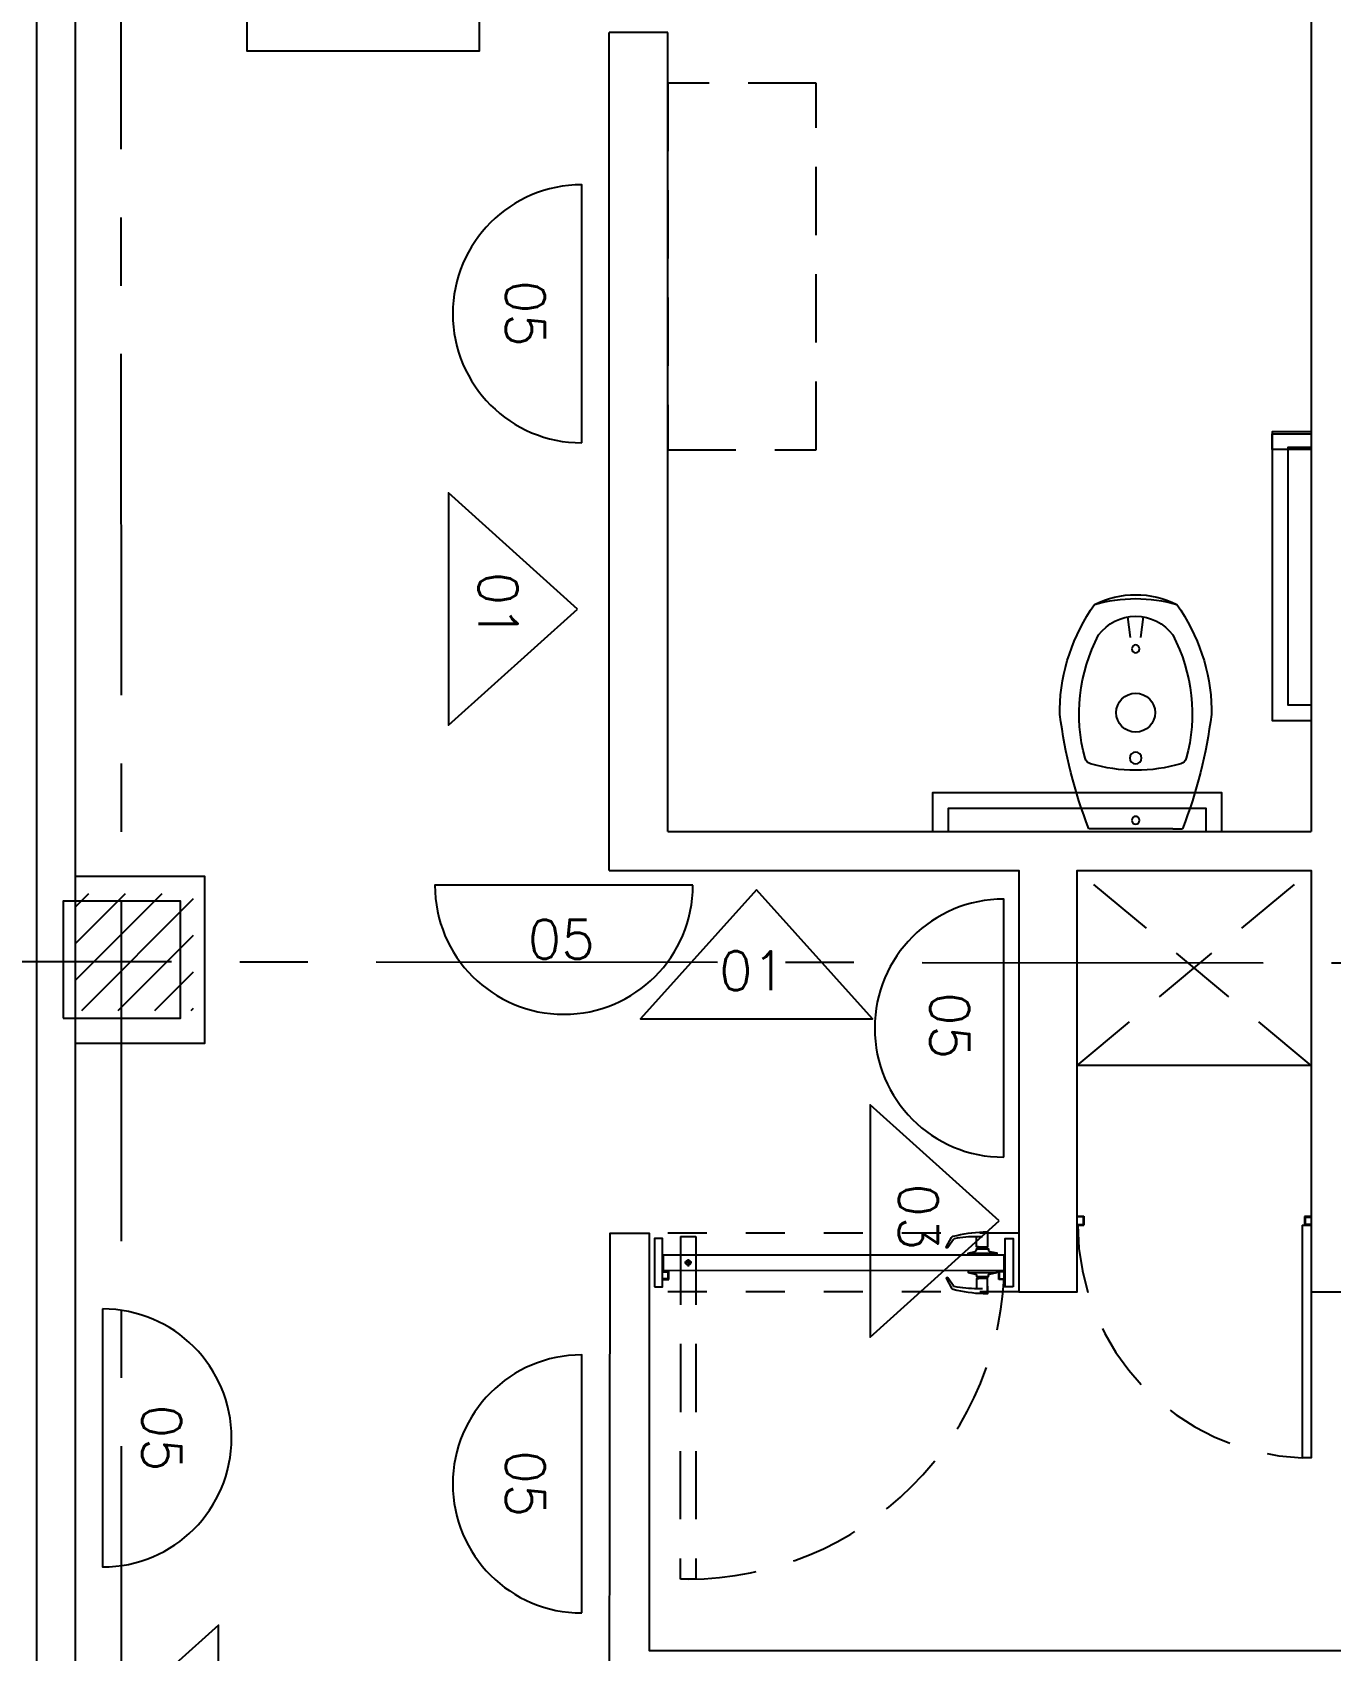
# Model space of a CAD drawing. Extents: x -4 to 325, y -1 to 181.
# Drawn here: x 7.65 to 10.98, y 15.866 to 20.015 of the extents above; entities that cross this region are included whole.
import ezdxf
from ezdxf.enums import TextEntityAlignment as Align

# ---------------------------------------------------------------- set-up
doc = ezdxf.new("R2010")
doc.units = 0
doc.header["$LTSCALE"] = 0.7
doc.header["$MEASUREMENT"] = 0
for name, pattern in [('REC4_A1-00_PLANTA GENERAL$1$X-BB$0$CENTER', [2, 1.25, -0.25, 0.25, -0.25]), ('REC4_A1-00_PLANTA GENERAL$1$X-BB$0$HIDDEN2', [0.1875, 0.125, -0.0625]), ('REC4_A1-00_PLANTA GENERAL$1$X-PP$0$HIDDEN', [0.375, 0.25, -0.125]), ('X-BB$0$HIDDEN2', [0.1875, 0.125, -0.0625])]:
    doc.linetypes.add(name, pattern=pattern)
doc.layers.get('0').update_dxf_attribs({"linetype": 'CONTINUOUS'})
for name, color, linetype in [('REC4_A1-00_PLANTA GENERAL$0$FN$0$I-FURN', 1, 'CONTINUOUS'), ('REC4_A1-00_PLANTA GENERAL$1$ACABADO INTERIOR', 4, 'CONTINUOUS'), ('REC4_A1-00_PLANTA GENERAL$1$BB$0$A-COLS', 251, 'CONTINUOUS'), ('REC4_A1-00_PLANTA GENERAL$1$BB$0$A-GRID', 251, 'REC4_A1-00_PLANTA GENERAL$1$X-BB$0$CENTER'), ('REC4_A1-00_PLANTA GENERAL$1$FN$0$I-FURN-FREE', 1, 'CONTINUOUS'), ('REC4_A1-00_PLANTA GENERAL$1$LAMBRINES', 3, 'CONTINUOUS'), ('REC4_A1-00_PLANTA GENERAL$1$PP$0$I-DOOR', 253, 'CONTINUOUS'), ('REC4_A1-00_PLANTA GENERAL$1$PP$0$I-WALL', 253, 'CONTINUOUS')]:
    doc.layers.add(name, color=color, linetype=linetype)
doc.styles.add('REC4_A1-00_PLANTA GENERAL$0$X-FN$0$ARIAL', font='arial.ttf')
doc.styles.add('ROMANS', font='romans.shx', dxfattribs={"width": 0.75})

# ---------------------------------------------------------------- blocks, each defined once
blk = doc.blocks.new('REC4_A1-00_PLANTA GENERAL$0$SINK')
at = {"layer": 'REC4_A1-00_PLANTA GENERAL$1$PP$0$I-DOOR', "linetype": 'Continuous', "extrusion": (-6.7255e-08, 3.52263e-06, 1)}
for p, q in [((10.3298, 16.9794), (10.3472, 16.9794)), ((10.3454, 16.9776), (10.3298, 16.9776)), ((10.3454, 16.9776), (10.3454, 16.9587)), ((10.3472, 16.9794), (10.3472, 16.9569)), ((10.3297, 16.9587), (10.3454, 16.9587)), ((10.3298, 16.9569), (10.3472, 16.9569))]:
    blk.add_line(p, q, dxfattribs=at)
at = {"layer": 'REC4_A1-00_PLANTA GENERAL$1$PP$0$I-DOOR', "linetype": 'Continuous', "extrusion": (7.33619e-08, 3.52251e-06, 1)}
for p, q in [((10.9124, 16.9789), (10.9124, 16.9564)), ((10.9298, 16.9789), (10.9124, 16.9789)), ((10.9142, 16.9771), (10.9142, 16.9582)), ((10.9142, 16.9771), (10.9298, 16.9771)), ((10.9298, 16.9564), (10.9124, 16.9564)), ((10.9299, 16.9582), (10.9142, 16.9582))]:
    blk.add_line(p, q, dxfattribs=at)
at = {"layer": 'REC4_A1-00_PLANTA GENERAL$1$PP$0$I-DOOR', "extrusion": (6.7255e-08, -3.52264e-06, 1)}
blk.add_line((10.9066, 16.9566), (10.9065, 16.36), dxfattribs=at)
at = {"layer": 'REC4_A1-00_PLANTA GENERAL$1$PP$0$I-DOOR', "extrusion": (6.7255e-08, 3.52264e-06, 1)}
blk.add_line((10.9065, 16.9565), (10.9297, 16.9566), dxfattribs=at)
at = {"layer": 'REC4_A1-00_PLANTA GENERAL$1$PP$0$I-DOOR'}
blk.add_polyline3d([(10.9298, 16.9566, 0), (10.9297, 16.3599, 0), (10.9065, 16.3599, 0)], dxfattribs=at)
at = {"layer": 'REC4_A1-00_PLANTA GENERAL$1$PP$0$I-DOOR', "linetype": 'REC4_A1-00_PLANTA GENERAL$1$X-PP$0$HIDDEN'}
blk.add_arc((10.9298, 16.9584), 0.5985, 180.1683, 267.7664, dxfattribs=at)
blk = doc.blocks.new('REC4_A1-00_PLANTA GENERAL$0$baño')
at = {"layer": 'REC4_A1-00_PLANTA GENERAL$0$FN$0$I-FURN'}
for p, q in [((13.477, 22.0378), (13.477, 22.0628)), ((13.477, 22.0378), (13.477, 21.8228)), ((13.9673, 21.9564), (14.0203, 21.9628)), ((13.9673, 21.9292), (14.0203, 21.9228))]:
    blk.add_line(p, q, dxfattribs=at)
for centre, radius in [((13.4988, 21.9428), 0.01), ((13.6584, 21.9428), 0.015), ((13.9382, 21.9428), 0.01)]:
    blk.add_circle(centre, radius, dxfattribs=at)
for centre, radius, start, end in [((13.9157, 20.9455), 1.2003, 96.9781, 111.4373), ((13.782, 22.0377), 0.1, 88.4498, 96.9781), ((13.7716, 21.6539), 0.4839, 54.5934, 88.4498), ((13.7716, 21.6539), 0.4339, 62.2149, 105.2276), ((14.0386, 21.9428), 0.4116, 163.6111, 196.3889), ((13.6629, 22.0533), 0.02, 105.2276, 163.6111), ((13.9041, 21.9428), 0.1179, 306.2957, 53.7043), ((13.6883, 21.9428), 0.3787, 343.821, 16.179), ((13.8418, 21.9428), 0.2353, 333.3458, 26.6542), ((13.6629, 21.8323), 0.02, 196.3889, 254.7724), ((13.7716, 22.2317), 0.4339, 254.7724, 297.7851), ((13.7716, 22.2317), 0.4839, 271.5502, 305.4066), ((13.9157, 22.9401), 1.2003, 248.5627, 263.0219), ((13.782, 21.8479), 0.1, 263.0219, 271.5502)]:
    blk.add_arc(centre, radius, start, end, dxfattribs=at)
blk = doc.blocks.new('REC4_A1-00_PLANTA GENERAL$0$Puerta Baños')
at = {"layer": 'REC4_A1-00_PLANTA GENERAL$1$PP$0$I-DOOR', "linetype": 'Continuous', "extrusion": (-3.52277e-06, -4.05582e-07, 1)}
for p, q in [((11.8521, 25.6733, 0), (11.8521, 25.6573, 0)), ((11.8521, 25.6573, 0), (11.8728, 25.6573, 0)), ((11.8537, 25.6589, 0), (11.8537, 25.6733, 0)), ((11.8537, 25.6589, 0), (11.8711, 25.659, 0)), ((11.8711, 25.6733, 0), (11.8711, 25.659, 0)), ((11.8728, 25.6733, 0), (11.8728, 25.6573, 0)), ((11.875, 25.6709, 0), (11.8757, 24.797, 0)), ((11.875, 25.6709, 0), (11.9147, 25.6709, 0)), ((11.9147, 25.6709, 0), (11.9147, 24.7971, 0)), ((11.904, 25.608, 0), (11.8854, 25.608, 0)), ((11.8949, 25.5987, 0), (11.8949, 25.6172, 0)), ((11.9614, 25.588, 0), (11.9613, 25.6277, 0)), ((11.8699, 24.89, 0), (11.87, 24.8164, 0)), ((11.8699, 24.89, 0), (11.87, 24.8164, 0)), ((11.9196, 24.8901, 0), (11.9197, 24.8165, 0)), ((11.9196, 24.8901, 0), (11.9197, 24.8165, 0))]:
    blk.add_line(p, q, dxfattribs=at)
at = {"layer": 'REC4_A1-00_PLANTA GENERAL$1$PP$0$I-DOOR', "linetype": 'REC4_A1-00_PLANTA GENERAL$1$X-PP$0$HIDDEN', "extrusion": (-3.52277e-06, -4.05582e-07, 1)}
for p, q in [((11.0835, 25.5874, 0), (11.0835, 25.6272, 0)), ((11.9618, 25.6277, 0), (11.0838, 25.628, 0)), ((11.9618, 25.588, 0), (11.0838, 25.5883, 0))]:
    blk.add_line(p, q, dxfattribs=at)
at = {"layer": 'REC4_A1-00_PLANTA GENERAL$1$PP$0$I-DOOR', "linetype": 'Continuous', "extrusion": (-3.52276e-06, -5.46199e-07, 1)}
for p, q in [((11.8521, 24.8107, 0), (11.8728, 24.8107, 0)), ((11.8521, 24.7947, 0), (11.8521, 24.8107, 0)), ((11.8537, 24.809, 0), (11.8711, 24.809, 0)), ((11.8537, 24.809, 0), (11.8537, 24.7947, 0)), ((11.8711, 24.7947, 0), (11.8711, 24.809, 0)), ((11.8728, 24.7947, 0), (11.8728, 24.8107, 0))]:
    blk.add_line(p, q, dxfattribs=at)
at = {"layer": 'REC4_A1-00_PLANTA GENERAL$1$PP$0$I-DOOR', "linetype": 'Continuous', "extrusion": (-1.86245e-10, -4.75596e-07, 1)}
blk.add_line((11.8757, 24.797, 0), (11.9147, 24.7971, 0), dxfattribs=at)
at = {"layer": 'REC4_A1-00_PLANTA GENERAL$1$PP$0$I-DOOR', "linetype": 'Continuous', "extrusion": (-3.51242e-06, -1.31217e-05, 1), "elevation": -0.0004}
blk.add_lwpolyline([(11.8326, 25.6939), (11.8326, 25.6732), (11.9568, 25.6733), (11.9568, 25.694), (11.8326, 25.6939)], dxfattribs=at)
at = {"layer": 'REC4_A1-00_PLANTA GENERAL$1$PP$0$I-DOOR', "linetype": 'Continuous', "extrusion": (-3.52277e-06, -4.05582e-07, 1), "elevation": -0.0001}
for points in [[(11.8281, 24.8532), (11.8281, 24.8663, -0.046797), (11.8335, 24.9252, -0.2009), (11.8351, 24.9276), (11.8558, 24.9416, 1), (11.8532, 24.9453), (11.8297, 24.932, 0.203005), (11.827, 24.9283, 0.054377), (11.8158, 24.8509), (11.8158, 24.8397), (11.8551, 24.8397), (11.8551, 24.8632), (11.8538, 24.8632), (11.8538, 24.8686), (11.8281, 24.8685)], [(11.8281, 24.8532), (11.8281, 24.8663, -0.046797), (11.8335, 24.9252, -0.2009), (11.8351, 24.9276), (11.8558, 24.9416, 1), (11.8532, 24.9453), (11.8297, 24.932, 0.203005), (11.827, 24.9283, 0.054377), (11.8158, 24.8509), (11.8158, 24.8396), (11.8551, 24.8397), (11.8551, 24.8632), (11.8538, 24.8632), (11.8538, 24.8686), (11.8281, 24.8685)], [(11.9615, 24.8533), (11.9615, 24.8664, 0.046797), (11.956, 24.9253, 0.2009), (11.9544, 24.9277), (11.9336, 24.9417, -1), (11.9363, 24.9454), (11.9597, 24.9321, -0.203005), (11.9625, 24.9284, -0.054377), (11.9738, 24.851), (11.9738, 24.8398), (11.9345, 24.8397), (11.9345, 24.8633), (11.9358, 24.8633), (11.9357, 24.8686), (11.9615, 24.8687)], [(11.9615, 24.8533), (11.9615, 24.8664, 0.046797), (11.956, 24.9253, 0.2009), (11.9544, 24.9277), (11.9336, 24.9417, -1), (11.9363, 24.9454), (11.9597, 24.9321, -0.203005), (11.9625, 24.9284, -0.054377), (11.9738, 24.851), (11.9738, 24.8398), (11.9345, 24.8397), (11.9345, 24.8633), (11.9358, 24.8633), (11.9357, 24.8686), (11.9615, 24.8687)], [(11.8749, 24.89), (11.8699, 24.89), (11.8657, 24.8714, -0.342611), (11.8621, 24.8686), (11.8592, 24.8686), (11.8592, 24.8379), (11.8621, 24.8379, -0.342611), (11.8657, 24.8351), (11.87, 24.8164), (11.8749, 24.8164)], [(11.8749, 24.89), (11.8699, 24.89), (11.8657, 24.8714, -0.342611), (11.8621, 24.8686), (11.8592, 24.8686), (11.8592, 24.8379), (11.8621, 24.8379, -0.342611), (11.8657, 24.8351), (11.87, 24.8164), (11.8749, 24.8164)], [(11.9146, 24.8901), (11.9196, 24.8901), (11.9239, 24.8714, 0.342611), (11.9275, 24.8686), (11.9304, 24.8686), (11.9304, 24.8379), (11.9275, 24.8379, 0.342611), (11.9239, 24.8351), (11.9197, 24.8165), (11.9147, 24.8164)], [(11.9146, 24.8901), (11.9196, 24.8901), (11.9239, 24.8714, 0.342611), (11.9275, 24.8686), (11.9304, 24.8686), (11.9304, 24.8379), (11.9275, 24.8379, 0.342611), (11.9239, 24.8351), (11.9197, 24.8165), (11.9147, 24.8164)]]:
    blk.add_lwpolyline(points, format="xyb", dxfattribs=at)
for points in [[(11.8592, 24.865), (11.855, 24.865), (11.8551, 24.8414), (11.8592, 24.8414)], [(11.8592, 24.865), (11.855, 24.865), (11.8551, 24.8414), (11.8592, 24.8414)], [(11.9304, 24.8651), (11.9345, 24.8651), (11.9345, 24.8414), (11.9304, 24.8414)], [(11.9304, 24.8651), (11.9345, 24.8651), (11.9345, 24.8414), (11.9304, 24.8414)]]:
    blk.add_lwpolyline(points, dxfattribs=at)
at = {"layer": 'REC4_A1-00_PLANTA GENERAL$1$PP$0$I-DOOR', "linetype": 'Continuous', "extrusion": (-3.51453e-06, 1.21699e-05, 1), "elevation": 0.0003}
blk.add_lwpolyline([(11.8326, 24.774), (11.8326, 24.7947), (11.9568, 24.7946), (11.9568, 24.7739), (11.8326, 24.774)], dxfattribs=at)
at = {"layer": 'REC4_A1-00_PLANTA GENERAL$1$PP$0$I-DOOR', "linetype": 'Continuous', "extrusion": (-3.52277e-06, -4.05582e-07, 1)}
blk.add_circle((11.8949, 25.608, -0.0001), 0.00621, dxfattribs=at)
at = {"layer": 'REC4_A1-00_PLANTA GENERAL$1$PP$0$I-DOOR', "linetype": 'REC4_A1-00_PLANTA GENERAL$1$X-PP$0$HIDDEN', "extrusion": (-1.86245e-10, -4.75596e-07, 1)}
blk.add_arc((11.8947, 25.608, 0), 0.8112, 180.0466, 270.0592, dxfattribs=at)
blk = doc.blocks.new('REC4_A1-00_PLANTA GENERAL', base_point=(3911.2412, -3265.1096))
at = {"layer": 'REC4_A1-00_PLANTA GENERAL$1$BB$0$A-GRID'}
h = blk.add_hatch(dxfattribs=at)
h.set_pattern_fill('ANSI31', color=8, scale=0.53)
h.set_pattern_definition([(45, (0.03352, 0.020166), (-0.046845824, 0.046845824), [])])
h.paths.add_polyline_path([(1.5678, 35.8547), (1.2166, 35.8547), (1.2166, 35.4908), (1.5678, 35.4908)])
h.paths.add_polyline_path([(8.0551, 35.8047), (7.7553, 35.8047), (7.7553, 35.5143), (8.0551, 35.5143)])
h.paths.add_polyline_path([(14.5753, 35.809), (14.2754, 35.809), (14.2754, 35.5187), (14.5753, 35.5187)])
h.paths.add_polyline_path([(21.0466, 35.804), (20.7468, 35.804), (20.7468, 35.5137), (21.0466, 35.5137)])
edge = h.paths.add_edge_path()
edge.add_arc((27.4259, 35.604), 0.1568, 0, 360)
h.paths.add_polyline_path([(34.1147, 35.7939), (33.8148, 35.7939), (33.8148, 35.5036), (34.1147, 35.5036)])
h.paths.add_polyline_path([(40.5576, 35.789), (40.2578, 35.789), (40.2578, 35.4986), (40.5576, 35.4986)])
edge = h.paths.add_edge_path()
edge.add_arc((46.9701, 35.6385), 0.2128, 0, 360)
edge = h.paths.add_edge_path()
edge.add_arc((33.9335, 29.5702), 0.1716, 0, 360)
h.paths.add_polyline_path([(1.5768, 29.8317), (1.2256, 29.8317), (1.2256, 29.4678), (1.5768, 29.4678)])
h.paths.add_polyline_path([(8.0508, 29.7868), (7.75, 29.7868), (7.75, 29.4871), (8.0508, 29.4871)])
h.paths.add_polyline_path([(14.3851, 29.7988), (14.2624, 29.7988), (14.2624, 29.4991), (14.3821, 29.4991)])
h.paths.add_polyline_path([(14.5632, 29.7988), (14.3851, 29.7988), (14.3821, 29.4991), (14.5632, 29.4991)])
h.paths.add_polyline_path([(21.1221, 29.5527), (20.7989, 29.5517), (20.7989, 29.3933), (21.1221, 29.3933)])
h.paths.add_polyline_path([(21.1221, 29.8224), (21.0453, 29.8224), (20.7989, 29.8217), (20.7989, 29.5517), (21.1221, 29.5527)])
h.paths.add_polyline_path([(27.542, 29.7729), (27.2913, 29.7729), (27.2913, 29.5231), (27.542, 29.5231)])
h.paths.add_polyline_path([(40.5264, 29.7716), (40.2757, 29.7716), (40.2757, 29.5218), (40.5264, 29.5218)])
h.paths.add_polyline_path([(47.0764, 29.8019), (46.7664, 29.8019), (46.7664, 29.4919), (47.0764, 29.4919)])
h.paths.add_polyline_path([(1.565, 23.8478), (1.2138, 23.8478), (1.2138, 23.4839), (1.565, 23.4839)])
h.paths.add_polyline_path([(7.9956, 23.8084), (7.6948, 23.8084), (7.6948, 23.5086), (7.9956, 23.5086)])
h.paths.add_polyline_path([(14.5958, 23.8058), (14.2249, 23.8067), (14.2249, 23.507), (14.5929, 23.5061)])
h.paths.add_polyline_path([(14.5258, 23.8058), (14.5958, 23.8058), (14.5929, 23.5061), (14.5258, 23.5061)], flags=16)
h.paths.add_polyline_path([(27.5327, 23.7392), (27.282, 23.7392), (27.282, 23.4894), (27.5327, 23.4894)])
edge = h.paths.add_edge_path()
edge.add_arc((33.9155, 23.6003), 0.1566, 0, 360)
h.paths.add_polyline_path([(40.5198, 23.6763), (40.2691, 23.6763), (40.2691, 23.4631), (40.5198, 23.4631)])
h.paths.add_polyline_path([(40.5198, 23.7129), (40.269, 23.7129), (40.269, 23.6763), (40.5198, 23.6763)])
h.paths.add_polyline_path([(47.0605, 23.6763), (46.8098, 23.6763), (46.8098, 23.4498), (47.0605, 23.4498)])
h.paths.add_polyline_path([(47.0605, 23.6997), (46.8098, 23.6997), (46.8098, 23.6763), (47.0605, 23.6763)])
h.paths.add_polyline_path([(1.5458, 17.8473), (1.1946, 17.8473), (1.1946, 17.4834), (1.5458, 17.4834)])
h.paths.add_polyline_path([(8.0633, 17.8071), (7.7625, 17.8071), (7.7625, 17.5074), (8.0633, 17.5074)])
h.paths.add_polyline_path([(14.4343, 17.7919), (14.3217, 17.7919), (14.3217, 17.4921), (14.4285, 17.4921)])
h.paths.add_polyline_path([(14.6226, 17.7919), (14.4343, 17.7919), (14.4285, 17.4921), (14.6226, 17.4921)])
h.paths.add_polyline_path([(27.5235, 17.756), (27.2727, 17.756), (27.2727, 17.5062), (27.5235, 17.5062)])
edge = h.paths.add_edge_path()
edge.add_arc((33.905, 17.5767), 0.1574, 0, 360)
h.paths.add_polyline_path([(40.5132, 17.7384), (40.3113, 17.7384), (40.3113, 17.5259), (40.5132, 17.5259)])
h.paths.add_polyline_path([(40.3113, 17.7384), (40.2625, 17.7384), (40.2625, 17.4886), (40.5132, 17.4886), (40.5132, 17.5259), (40.3113, 17.5259)])
h.paths.add_polyline_path([(47.0683, 17.7542), (46.7674, 17.7542), (46.7674, 17.5259), (47.0683, 17.5259)])
h.paths.add_polyline_path([(47.0683, 17.5259), (46.7674, 17.5259), (46.7674, 17.4544), (47.0683, 17.4544)])
h.paths.add_polyline_path([(1.5739, 11.86), (1.2227, 11.86), (1.2227, 11.4962), (1.5739, 11.4962)])
h.paths.add_polyline_path([(8.0659, 11.8138), (7.765, 11.8138), (7.765, 11.514), (8.0659, 11.514)])
h.paths.add_polyline_path([(14.5258, 11.7988), (14.2249, 11.7988), (14.2249, 11.499), (14.5258, 11.499)])
h.paths.add_polyline_path([(21.0742, 11.6829), (20.7512, 11.6844), (20.7512, 11.4144), (21.0742, 11.4144)])
h.paths.add_polyline_path([(21.0742, 11.7656), (20.7512, 11.7656), (20.7512, 11.6844), (21.0742, 11.6829)])
h.paths.add_polyline_path([(27.5142, 11.7439), (27.2635, 11.7439), (27.2635, 11.4941), (27.5142, 11.4941)])
edge = h.paths.add_edge_path()
edge.add_arc((33.8803, 11.59), 0.1553, 0, 360)
h.paths.add_polyline_path([(40.5065, 11.7154), (40.2558, 11.7154), (40.2558, 11.464), (40.5065, 11.464)])
h.paths.add_polyline_path([(47.0258, 11.6987), (46.775, 11.6987), (46.775, 11.4489), (47.0258, 11.4489)])
h.paths.add_polyline_path([(1.5513, 5.8383), (1.2001, 5.8383), (1.2001, 5.4744), (1.5513, 5.4744)])
h.paths.add_polyline_path([(8.0395, 5.7813), (7.7676, 5.7813), (7.7676, 5.4815), (8.0395, 5.4815)])
h.paths.add_polyline_path([(8.0685, 5.7813), (8.0395, 5.7813), (8.0395, 5.4815), (8.0685, 5.4815)])
h.paths.add_polyline_path([(14.5132, 5.7555), (14.2123, 5.7555), (14.2123, 5.4558), (14.5132, 5.4558)])
h.paths.add_polyline_path([(21.0084, 5.7048), (20.7577, 5.7048), (20.7577, 5.455), (21.0084, 5.455)])
h.paths.add_polyline_path([(27.5299, 5.7035), (27.229, 5.7035), (27.229, 5.4037), (27.5299, 5.4037)])
h.paths.add_polyline_path([(34.0162, 5.6528), (33.7655, 5.6528), (33.7655, 5.403), (34.0162, 5.403)])
h.paths.add_polyline_path([(40.4672, 5.6155), (40.2072, 5.6155), (40.2072, 5.3555), (40.4672, 5.3555)])
edge = h.paths.add_edge_path()
edge.add_arc((46.8827, 5.476), 0.1877, 0, 360)
at = {"linetype": 'REC4_A1-00_PLANTA GENERAL$1$X-BB$0$HIDDEN2'}
for p, q in [((10.1798, 16.9357), (9.2319, 16.9357)), ((10.1798, 16.7857), (9.2319, 16.7857))]:
    blk.add_line(p, q, dxfattribs=at)
at = {"layer": 'REC4_A1-00_PLANTA GENERAL$1$ACABADO INTERIOR'}
blk.add_circle((10.4798, 18.2707), 0.05, dxfattribs=at)
at = {"layer": 'REC4_A1-00_PLANTA GENERAL$1$BB$0$A-COLS'}
blk.add_lwpolyline([(7.7289, 17.4872), (8.0298, 17.4872), (8.0298, 17.787), (7.7289, 17.787)], close=True, dxfattribs=at)
at = {"layer": 'REC4_A1-00_PLANTA GENERAL$1$BB$0$A-GRID'}
blk.add_line((-2.6679, 17.643, 1.7814), (52.8043, 17.5874, -2.1299), dxfattribs=at)
blk.add_lwpolyline([(7.8833, -1.2847), (7.8727, 43.0092)], dxfattribs=at)
at = {"layer": 'REC4_A1-00_PLANTA GENERAL$1$LAMBRINES'}
blk.add_lwpolyline([(7.7612, 17.8517), (8.0919, 17.8517), (8.0919, 17.4225), (7.7612, 17.4225)], dxfattribs=at)
at = {"layer": 'REC4_A1-00_PLANTA GENERAL$1$PP$0$I-DOOR', "linetype": 'REC4_A1-00_PLANTA GENERAL$1$X-PP$0$HIDDEN'}
for p, q in [((10.3298, 17.3657), (10.9298, 17.8657)), ((10.9298, 17.3657), (10.3298, 17.8657))]:
    blk.add_line(p, q, dxfattribs=at)
blk.add_lwpolyline([(9.6608, 19.8849), (9.2798, 19.8849), (9.2798, 18.9449), (9.6608, 18.9449)], close=True, dxfattribs=at)
at = {"layer": 'REC4_A1-00_PLANTA GENERAL$1$PP$0$I-WALL'}
for p, q in [((9.2798, 20.0149), (9.1298, 20.0149)), ((10.9298, 17.3657), (10.3298, 17.3657))]:
    blk.add_line(p, q, dxfattribs=at)
for points in [[(7.6612, 14.2657), (7.7612, 14.2657), (7.7612, 23.3591), (7.6612, 23.3591)], [(10.9298, 18.9457), (10.8298, 18.9457), (10.8298, 18.9857), (10.9298, 18.9857)]]:
    blk.add_lwpolyline(points, close=True, dxfattribs=at)
for points in [[(10.9298, 21.3855), (10.9298, 17.9657)], [(9.1298, 17.8657), (9.1298, 20.0149)], [(9.2798, 17.9657), (9.2798, 20.0149)], [(9.1298, 17.8657), (10.1798, 17.8657), (10.1798, 16.7857), (10.3298, 16.7857), (10.3298, 17.8657), (10.9298, 17.8657), (10.9298, 16.7857), (11.0298, 16.7857), (11.5298, 16.7857), (11.5298, 16.8857), (11.0298, 16.8857), (11.0298, 19.6157)], [(10.9298, 18.9907), (10.8298, 18.9907), (10.8298, 18.2507), (10.9298, 18.2507)], [(10.9298, 18.9507), (10.8698, 18.9507), (10.8698, 18.2907), (10.9298, 18.2907)], [(9.9598, 17.9657), (9.9598, 18.0657), (10.6998, 18.0657), (10.6998, 17.9657)], [(9.9998, 17.9657), (9.9998, 18.0257), (10.6598, 18.0257), (10.6598, 17.9657)], [(9.2798, 17.9657), (10.9298, 17.9657)], [(9.1298, 15.078), (9.1318, 16.9357), (9.2319, 16.9357), (9.2319, 15.8657), (14.3879, 15.8657)]]:
    blk.add_lwpolyline(points, dxfattribs=at)
at = {"layer": 'REC4_A1-00_PLANTA GENERAL$1$PP$0$I-DOOR', "rotation": 90.00000000000001}
blk.add_blockref('REC4_A1-00_PLANTA GENERAL$0$Puerta Baños', (34.9399, 4.9656, 0), dxfattribs=at)
at = {"layer": 'REC4_A1-00_PLANTA GENERAL$1$PP$0$I-WALL', "xscale": -1, "rotation": 270}
blk.add_blockref('REC4_A1-00_PLANTA GENERAL$0$baño', (-11.463, 4.496), dxfattribs=at)
at = {"layer": 'REC4_A1-00_PLANTA GENERAL$1$PP$0$I-WALL'}
blk.add_blockref('REC4_A1-00_PLANTA GENERAL$0$SINK', (0, 0), dxfattribs=at)
at = {"layer": 'REC4_A1-00_PLANTA GENERAL$1$FN$0$I-FURN-FREE', "style": 'REC4_A1-00_PLANTA GENERAL$0$X-FN$0$ARIAL', "text_generation_flag": 4}
for tag, p, height in [('ITEXT', (44.0612, 35.3807), 0.0358), ('CAPQT', (44.1235, 34.7232), 0.00704), ('CAPMC', (44.1235, 34.7232), 0.00704), ('CAPMG', (44.1235, 34.7232), 0.00704), ('STYLE', (44.1235, 34.7232), 0.0572), ('STYLE', (44.1235, 34.7232), 0.0572), ('CAPPN', (44.1235, 34.7232), 0.0715), ('L3', (44.1235, 34.7232), 0.0715), ('L1', (44.1235, 34.7232), 0.0715), ('L2', (44.1235, 34.7232), 0.0715)]:
    blk.add_attdef(tag, p, '', height=height, dxfattribs=at)
for tag, p, height, rotation in [('ITEXT', (42.9913, 35.0599), 0.0358, 30), ('ITEXT', (45.1482, 35.1235), 0.0358, 330), ('CAPPN', (43.374, 34.5216), 0.0715, 30), ('STYLE', (43.374, 34.5216), 0.0572, 30), ('STYLE', (43.374, 34.5216), 0.0572, 30), ('L1', (43.374, 34.5216), 0.0715, 30), ('L2', (43.374, 34.5216), 0.0715, 30), ('L3', (43.374, 34.5216), 0.0715, 30), ('CAPMG', (43.374, 34.5216), 0.00704, 30), ('CAPMC', (43.374, 34.5216), 0.00704, 30), ('CAPQT', (43.374, 34.5216), 0.00704, 30), ('CAPMC', (44.8734, 34.523), 0.00704, 330), ('CAPMG', (44.8734, 34.523), 0.00704, 330), ('CAPQT', (44.8734, 34.523), 0.00704, 330), ('L1', (44.8734, 34.523), 0.0715, 330), ('L3', (44.8734, 34.523), 0.0715, 330), ('L2', (44.8734, 34.523), 0.0715, 330), ('CAPPN', (44.8734, 34.523), 0.0715, 330), ('STYLE', (44.8734, 34.523), 0.0572, 330), ('STYLE', (44.8734, 34.523), 0.0572, 330), ('ITEXT', (42.2251, 34.2472), 0.0358, 60), ('ITEXT', (45.9609, 34.3573), 0.0358, 300), ('CAPPN', (42.8256, 33.9723), 0.0715, 60), ('STYLE', (42.8256, 33.9723), 0.0572, 60), ('STYLE', (42.8256, 33.9723), 0.0572, 60), ('L1', (42.8256, 33.9723), 0.0715, 60), ('L2', (42.8256, 33.9723), 0.0715, 60), ('L3', (42.8256, 33.9723), 0.0715, 60), ('CAPMG', (42.8256, 33.9723), 0.00704, 60), ('CAPMC', (42.8256, 33.9723), 0.00704, 60), ('CAPQT', (42.8256, 33.9723), 0.00704, 60), ('L1', (45.4227, 33.9746), 0.0715, 300), ('L3', (45.4227, 33.9746), 0.0715, 300), ('L2', (45.4227, 33.9746), 0.0715, 300), ('CAPPN', (45.4227, 33.9746), 0.0715, 300), ('STYLE', (45.4227, 33.9746), 0.0572, 300), ('STYLE', (45.4227, 33.9746), 0.0572, 300), ('CAPMC', (45.4227, 33.9746), 0.00704, 300), ('CAPMG', (45.4227, 33.9746), 0.00704, 300), ('CAPQT', (45.4227, 33.9746), 0.00704, 300), ('CAPPN', (42.6254, 33.2225), 0.0715, 90), ('STYLE', (42.6254, 33.2225), 0.0572, 90), ('STYLE', (42.6254, 33.2225), 0.0572, 90), ('L3', (42.6254, 33.2225), 0.0715, 90), ('L1', (42.6254, 33.2225), 0.0715, 90), ('L2', (42.6254, 33.2225), 0.0715, 90), ('ITEXT', (41.9679, 33.1602), 0.0358, 90), ('ITEXT', (46.2817, 33.2874), 0.0358, 270), ('CAPQT', (42.6254, 33.2225), 0.00704, 90), ('CAPMG', (42.6254, 33.2225), 0.00704, 90), ('CAPMC', (42.6254, 33.2225), 0.00704, 90), ('CAPPN', (45.6242, 33.2251), 0.0715, 270), ('L3', (45.6242, 33.2251), 0.0715, 270), ('L2', (45.6242, 33.2251), 0.0715, 270), ('L1', (45.6242, 33.2251), 0.0715, 270), ('STYLE', (45.6242, 33.2251), 0.0572, 270), ('STYLE', (45.6242, 33.2251), 0.0572, 270), ('CAPMC', (45.6242, 33.2251), 0.00704, 270), ('CAPMG', (45.6242, 33.2251), 0.00704, 270), ('CAPQT', (45.6242, 33.2251), 0.00704, 270), ('CAPPN', (42.8269, 32.4729), 0.0715, 120), ('STYLE', (42.8269, 32.4729), 0.0572, 120), ('STYLE', (42.8269, 32.4729), 0.0572, 120), ('L1', (42.8269, 32.4729), 0.0715, 120), ('L2', (42.8269, 32.4729), 0.0715, 120), ('L3', (42.8269, 32.4729), 0.0715, 120), ('CAPMG', (42.8269, 32.4729), 0.00704, 120), ('CAPMC', (42.8269, 32.4729), 0.00704, 120), ('CAPQT', (42.8269, 32.4729), 0.00704, 120), ('CAPPN', (45.424, 32.4752), 0.0715, 240), ('STYLE', (45.424, 32.4752), 0.0572, 240), ('STYLE', (45.424, 32.4752), 0.0572, 240), ('L2', (45.424, 32.4752), 0.0715, 240), ('L3', (45.424, 32.4752), 0.0715, 240), ('L1', (45.424, 32.4752), 0.0715, 240), ('CAPMG', (45.424, 32.4752), 0.00704, 240), ('CAPQT', (45.424, 32.4752), 0.00704, 240), ('CAPMC', (45.424, 32.4752), 0.00704, 240), ('ITEXT', (42.2887, 32.0903), 0.0358, 120), ('ITEXT', (46.0245, 32.2004), 0.0358, 240), ('CAPPN', (43.3762, 31.9246), 0.0715, 150), ('STYLE', (43.3762, 31.9246), 0.0572, 150), ('STYLE', (43.3762, 31.9246), 0.0572, 150), ('L2', (43.3762, 31.9246), 0.0715, 150), ('L3', (43.3762, 31.9246), 0.0715, 150), ('L1', (43.3762, 31.9246), 0.0715, 150), ('CAPPN', (44.8757, 31.9259), 0.0715, 210), ('STYLE', (44.8757, 31.9259), 0.0572, 210), ('STYLE', (44.8757, 31.9259), 0.0572, 210), ('L2', (44.8757, 31.9259), 0.0715, 210), ('L3', (44.8757, 31.9259), 0.0715, 210), ('L1', (44.8757, 31.9259), 0.0715, 210), ('CAPMG', (43.3762, 31.9246), 0.00704, 150), ('CAPMC', (43.3762, 31.9246), 0.00704, 150), ('CAPQT', (43.3762, 31.9246), 0.00704, 150), ('CAPMG', (44.8757, 31.9259), 0.00704, 210), ('CAPMC', (44.8757, 31.9259), 0.00704, 210), ('CAPQT', (44.8757, 31.9259), 0.00704, 210), ('CAPPN', (44.1261, 31.7244), 0.0715, 180), ('L3', (44.1261, 31.7244), 0.0715, 180), ('L1', (44.1261, 31.7244), 0.0715, 180), ('L2', (44.1261, 31.7244), 0.0715, 180), ('STYLE', (44.1261, 31.7244), 0.0572, 180), ('STYLE', (44.1261, 31.7244), 0.0572, 180), ('CAPMG', (44.1261, 31.7244), 0.00704, 180), ('CAPMC', (44.1261, 31.7244), 0.00704, 180), ('CAPQT', (44.1261, 31.7244), 0.00704, 180), ('ITEXT', (43.1014, 31.3241), 0.0358, 150), ('ITEXT', (45.2583, 31.3876), 0.0358, 210), ('ITEXT', (44.1884, 31.0669), 0.0358, 180)]:
    blk.add_attdef(tag, p, '', height=height, rotation=rotation, dxfattribs=at)
for tag, p, height, width in [('ITEXT', (44.1112, 34.7804), 0.0286, 0.75), ('PSUT1', (44.1235, 34.7232), 0.0572, 0.65), ('PSUT2', (44.1235, 34.7232), 0.0572, 0.65), ('PSUT3', (44.1235, 34.7232), 0.0572, 0.65)]:
    blk.add_attdef(tag, p, '', height=height, dxfattribs=dict(at, width=width))
for tag, p, height, rotation, width in [('PSUT1', (43.374, 34.5216), 0.0572, 30, 0.65), ('PSUT2', (43.374, 34.5216), 0.0572, 30, 0.65), ('ITEXT', (43.3348, 34.565), 0.0286, 30, 0.75), ('PSUT3', (43.374, 34.5216), 0.0572, 30, 0.65), ('ITEXT', (44.8914, 34.5786), 0.0286, 330, 0.75), ('PSUT1', (44.8734, 34.523), 0.0572, 330, 0.65), ('PSUT2', (44.8734, 34.523), 0.0572, 330, 0.65), ('PSUT3', (44.8734, 34.523), 0.0572, 330, 0.65), ('PSUT1', (42.8256, 33.9723), 0.0572, 60, 0.65), ('PSUT2', (42.8256, 33.9723), 0.0572, 60, 0.65), ('PSUT3', (42.8256, 33.9723), 0.0572, 60, 0.65), ('ITEXT', (42.77, 33.9903), 0.0286, 60, 0.75), ('ITEXT', (45.4661, 34.0138), 0.0286, 300, 0.75), ('PSUT1', (45.4227, 33.9746), 0.0572, 300, 0.65), ('PSUT2', (45.4227, 33.9746), 0.0572, 300, 0.65), ('PSUT3', (45.4227, 33.9746), 0.0572, 300, 0.65), ('PSUT3', (42.6254, 33.2225), 0.0572, 90, 0.65), ('PSUT1', (42.6254, 33.2225), 0.0572, 90, 0.65), ('PSUT2', (42.6254, 33.2225), 0.0572, 90, 0.65), ('ITEXT', (42.5682, 33.2102), 0.0286, 90, 0.75), ('PSUT1', (45.6242, 33.2251), 0.0572, 270, 0.65), ('PSUT2', (45.6242, 33.2251), 0.0572, 270, 0.65), ('PSUT3', (45.6242, 33.2251), 0.0572, 270, 0.65), ('ITEXT', (45.6814, 33.2373), 0.0286, 270, 0.75), ('PSUT2', (42.8269, 32.4729), 0.0572, 120, 0.65), ('PSUT1', (42.8269, 32.4729), 0.0572, 120, 0.65), ('PSUT3', (42.8269, 32.4729), 0.0572, 120, 0.65), ('ITEXT', (42.7835, 32.4337), 0.0286, 120, 0.75), ('PSUT2', (45.424, 32.4752), 0.0572, 240, 0.65), ('PSUT3', (45.424, 32.4752), 0.0572, 240, 0.65), ('PSUT1', (45.424, 32.4752), 0.0572, 240, 0.65), ('ITEXT', (45.4797, 32.4572), 0.0286, 240, 0.75), ('PSUT1', (43.3762, 31.9246), 0.0572, 150, 0.65), ('PSUT2', (43.3762, 31.9246), 0.0572, 150, 0.65), ('PSUT3', (43.3762, 31.9246), 0.0572, 150, 0.65), ('PSUT2', (44.8757, 31.9259), 0.0572, 210, 0.65), ('PSUT3', (44.8757, 31.9259), 0.0572, 210, 0.65), ('PSUT1', (44.8757, 31.9259), 0.0572, 210, 0.65), ('ITEXT', (43.3583, 31.8689), 0.0286, 150, 0.75), ('ITEXT', (44.9149, 31.8825), 0.0286, 210, 0.75), ('PSUT3', (44.1261, 31.7244), 0.0572, 180, 0.65), ('PSUT1', (44.1261, 31.7244), 0.0572, 180, 0.65), ('PSUT2', (44.1261, 31.7244), 0.0572, 180, 0.65), ('ITEXT', (44.1384, 31.6672), 0.0286, 180, 0.75)]:
    blk.add_attdef(tag, p, '', height=height, rotation=rotation, dxfattribs=dict(at, width=width))

msp = doc.modelspace()

# ---------------------------------------------------------------- block references
at = {"linetype": 'X-BB$0$HIDDEN2'}
msp.add_blockref('REC4_A1-00_PLANTA GENERAL', (3911.2412, -3265.1096), dxfattribs=at)

# ---------------------------------------------------------------- next in the draw order: linework, layer by layer
at = {"elevation": 0}
msp.add_lwpolyline([(8.2011, 20.4633), (8.7962, 20.4633), (8.7962, 19.9671), (8.2011, 19.9671)], close=True, dxfattribs=at)
for points in [[(9.0593, 18.9625), (9.0593, 19.6241, 1)], [(9.3441, 17.8281), (8.6825, 17.8281, 1)], [(10.1413, 17.131), (10.1413, 17.7926, 1)], [(7.8303, 16.7418), (7.8303, 16.0802, 1)], [(9.0593, 15.9623), (9.0593, 16.6239, 1)]]:
    msp.add_lwpolyline(points, format="xyb", close=True)
for points in [[(9.048, 18.5364), (8.7172, 18.8339), (8.7172, 18.2389), (9.048, 18.5364)], [(9.5077, 17.8168), (9.2101, 17.486), (9.8052, 17.486), (9.5077, 17.8168)], [(10.13, 16.9674), (9.7992, 17.2649), (9.7992, 16.6698), (10.13, 16.9674)], [(7.7972, 15.6338), (8.128, 15.3363), (8.128, 15.9314), (7.7972, 15.6338)]]:
    msp.add_lwpolyline(points)

# ---------------------------------------------------------------- next in the draw order: texts
at = {"color": 7, "ltscale": 0.01, "style": 'ROMANS'}
for s, p in [('05', (8.9142, 19.3797)), ('01', (8.8448, 18.6316)), ('05', (10.0028, 17.5539)), ('03', (9.922, 17.0638)), ('05', (7.9819, 16.4966)), ('05', (8.9142, 16.3795))]:
    msp.add_text(s, height=0.1, rotation=270, dxfattribs=at).set_placement(p, align=Align.MIDDLE_LEFT)
for s, p in [('05', (8.9211, 17.6896)), ('01', (9.4113, 17.6088))]:
    msp.add_text(s, height=0.1, dxfattribs=at).set_placement(p, align=Align.MIDDLE_LEFT)

doc.saveas('drawing.dxf')
